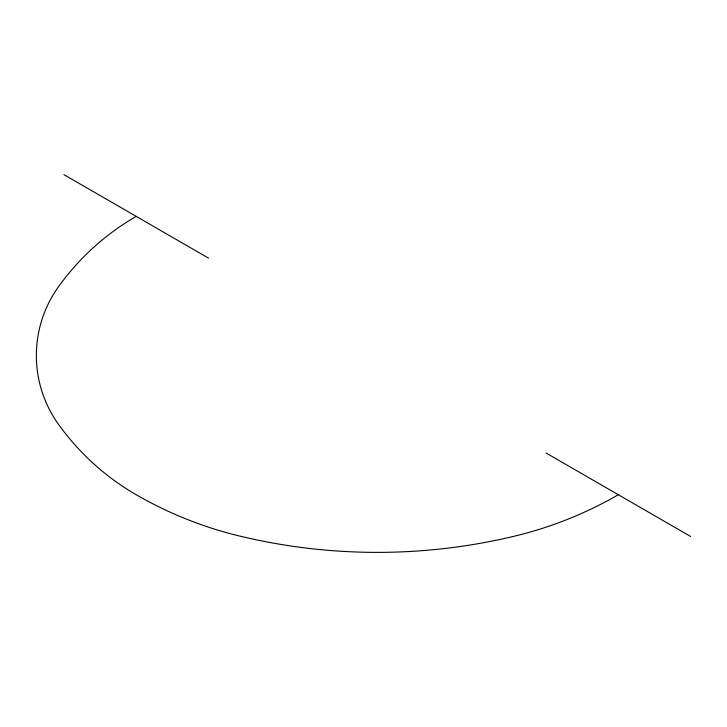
<?xml version="1.0" encoding="UTF-8"?>
<svg xmlns="http://www.w3.org/2000/svg" width="727" height="727" viewBox="0 0 727 727"><rect width="100%" height="100%" fill="white"/><g stroke="black" fill="none" stroke-linecap="round" stroke-linejoin="round"><path stroke-width="1.09" d="M63.885 174.616L208.522 258.13M546.013 452.976L690.65 536.481M136.203 216.373A248.743 248.743 0 0 0 58.469 286.792A117.956 117.956 0 0 0 58.469 424.314A248.743 248.743 0 0 0 136.203 494.733A389.572 389.572 0 0 0 240.383 536.235A588.543 588.543 0 0 0 514.153 536.235A389.572 389.572 0 0 0 618.332 494.733"/></g></svg>
